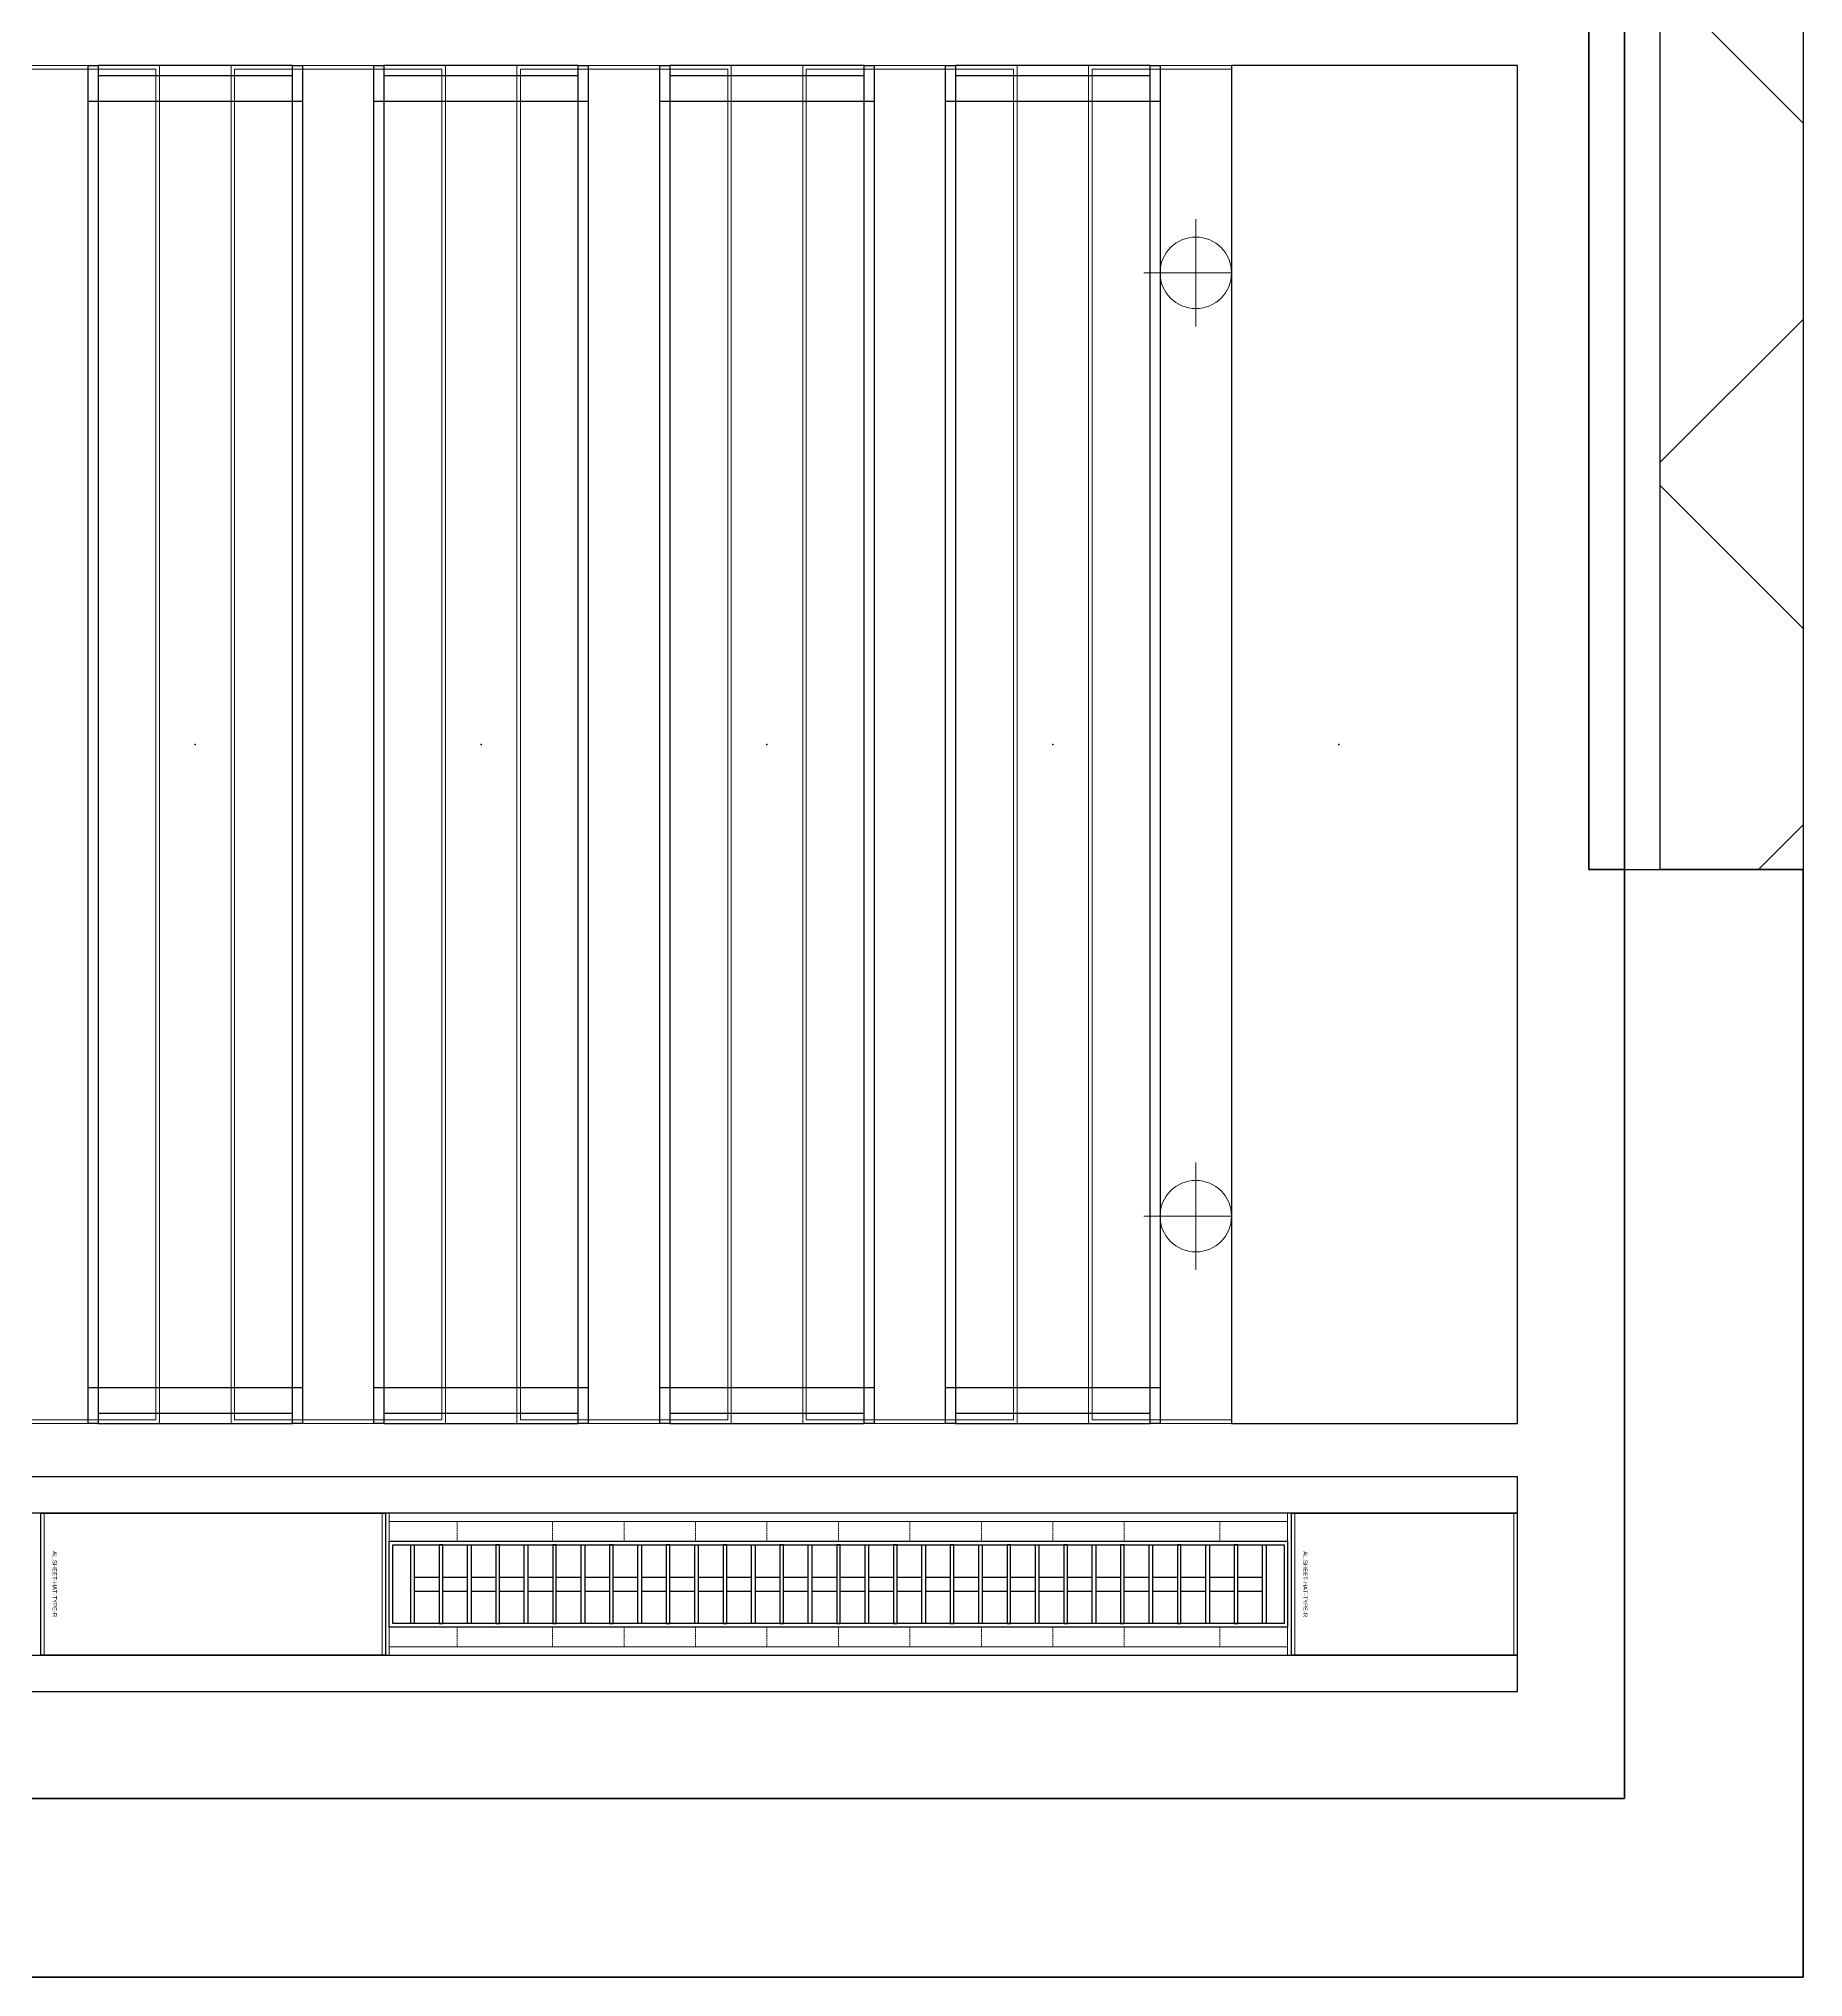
# Model space of a CAD drawing. Header units: millimetres. Extents: x 813027 to 1148939, y -931049 to -10.
# Drawn here: x 1025521 to 1027990, y -114885 to -112173 of the extents above; entities that cross this region are included whole.
import ezdxf
from ezdxf.enums import TextEntityAlignment as Align

# ---------------------------------------------------------------- set-up
doc = ezdxf.new("R2010")
doc.units = ezdxf.units.MM
doc.linetypes.add('DPA_Hidden 50', pattern=[3, 2, -1])
for name, color, linetype in [('000 - WIPEOUT', 250, 'Continuous'), ('001 - ASCESSORIES', 1, 'Continuous'), ('A04_TUBE SERIES', 2, 'Continuous'), ('A11_ALU.SOLID SHEET', 7, 'Continuous')]:
    doc.layers.add(name, color=color, linetype=linetype)
for name, color, linetype, lineweight in [('A-DETL-GENF', 2, 'Continuous', 9), ('A-GLAZ-CURT', 2, 'Continuous', 9), ('A-WALL-PATT', 1, 'Continuous', 25), ('E-LITE-EQPM', 2, 'Continuous', 9), ('I-WALL-E', 2, 'Continuous', 25), ('WALL-A', 3, 'Continuous', 25), ('WALL-E', 2, 'Continuous', 25)]:
    doc.layers.add(name, color=color, linetype=linetype, lineweight=lineweight)

# ---------------------------------------------------------------- blocks, each defined once
blk = doc.blocks.new('LGF_DL_SAA_LowPower_DL1a - LGF_DL_SAA_LowPower_DL1a-10661083-4160 - LOWER PLATFORM LEVEL - REFLECTED CEILING GENERAL PLAN')
at = {"layer": 'A-DETL-GENF'}
for p, q in [((0, 75), (0, -75)), ((72.5, 0), (-72.5, 0))]:
    blk.add_line(p, q, dxfattribs=at)
blk.add_circle((0, 0), 50, dxfattribs=at)
blk = doc.blocks.new('DPA_CP_Metal Ceiling Panel - Vertical Panel with Gap-13988918-4160 - LOWER PLATFORM LEVEL - REFLECTED CEILING GENERAL PLAN')
at = {"layer": 'A-GLAZ-CURT'}
for p, q in [((994596.3, -114111.8), (994596.3, -112211.8)), ((994596.3, -112211.8), (994896.3, -112211.8)), ((994596.3, -114111.8), (994596.3, -112211.8)), ((994596.3, -112211.8), (994896.3, -112211.8)), ((994896.3, -112211.8), (994596.3, -112211.8)), ((994596.3, -112211.8), (994596.3, -114111.8)), ((994896.3, -112211.8), (994596.3, -112211.8)), ((994596.3, -112211.8), (994596.3, -114111.8)), ((994596.3, -114111.8), (994596.3, -112211.8)), ((994596.3, -112211.8), (994896.3, -112211.8)), ((994896.3, -114111.8), (994896.3, -112211.8)), ((994896.3, -112211.8), (994896.3, -114111.8)), ((994896.3, -114111.8), (994896.3, -112211.8)), ((994896.3, -114111.8), (994896.3, -112211.8)), ((994896.3, -112211.8), (994896.3, -114111.8)), ((994601.3, -114106.8), (994601.3, -112216.8)), ((994601.3, -112216.8), (994891.3, -112216.8)), ((994891.3, -112216.8), (994891.3, -114106.8)), ((994596.3, -114111.8), (994896.3, -114111.8)), ((994896.3, -114111.8), (994596.3, -114111.8)), ((994596.3, -114111.8), (994896.3, -114111.8)), ((994596.3, -114111.8), (994896.3, -114111.8)), ((994896.3, -114111.8), (994596.3, -114111.8)), ((994601.3, -114106.8), (994891.3, -114106.8))]:
    blk.add_line(p, q, dxfattribs=at)
blk = doc.blocks.new('DPA_CP_Metal Ceiling Panel - Vertical Panel with Gap-23421235-4160 - LOWER PLATFORM LEVEL - REFLECTED CEILING GENERAL PLAN')
at = {"layer": 'A-GLAZ-CURT'}
for p, q in [((1027396.3, -114111.8), (1027396.3, -112211.8)), ((1027396.3, -112211.8), (1027596.3, -112211.8)), ((1027396.3, -114111.8), (1027396.3, -112211.8)), ((1027396.3, -112211.8), (1027596.3, -112211.8)), ((1027596.3, -112211.8), (1027396.3, -112211.8)), ((1027396.3, -112211.8), (1027396.3, -114111.8)), ((1027596.3, -112211.8), (1027396.3, -112211.8)), ((1027396.3, -112211.8), (1027396.3, -114111.8)), ((1027396.3, -114111.8), (1027396.3, -112211.8)), ((1027396.3, -112211.8), (1027596.3, -112211.8)), ((1027596.3, -114111.8), (1027596.3, -112211.8)), ((1027596.3, -112211.8), (1027596.3, -114111.8)), ((1027596.3, -114111.8), (1027596.3, -112211.8)), ((1027596.3, -114111.8), (1027596.3, -112211.8)), ((1027596.3, -112211.8), (1027596.3, -114111.8)), ((1027401.3, -114106.8), (1027401.3, -112216.8)), ((1027401.3, -112216.8), (1027591.3, -112216.8)), ((1027591.3, -112216.8), (1027591.3, -114106.8)), ((1027396.3, -114111.8), (1027596.3, -114111.8)), ((1027596.3, -114111.8), (1027396.3, -114111.8)), ((1027396.3, -114111.8), (1027596.3, -114111.8)), ((1027396.3, -114111.8), (1027596.3, -114111.8)), ((1027596.3, -114111.8), (1027396.3, -114111.8)), ((1027401.3, -114106.8), (1027591.3, -114106.8))]:
    blk.add_line(p, q, dxfattribs=at)
blk = doc.blocks.new('DPA_CP_Metal Ceiling Panel - Horizontal with Gap-20306943-4160 - LOWER PLATFORM LEVEL - REFLECTED CEILING GENERAL PLAN')
at = {"layer": 'A-GLAZ-CURT'}
for p, q in [((910029.8, -114474.3), (910029.8, -114199.3)), ((910029.8, -114199.3), (910512.8, -114199.3)), ((910029.8, -114474.3), (910029.8, -114199.3)), ((910029.8, -114199.3), (910512.8, -114199.3)), ((910512.8, -114199.3), (910029.8, -114199.3)), ((910029.8, -114199.3), (910029.8, -114474.3)), ((910512.8, -114199.3), (910029.8, -114199.3)), ((910029.8, -114199.3), (910029.8, -114474.3)), ((910029.8, -114474.3), (910029.8, -114199.3)), ((910029.8, -114199.3), (910512.8, -114199.3)), ((910034.8, -114469.3), (910034.8, -114204.3)), ((910034.8, -114204.3), (910507.8, -114204.3)), ((910507.8, -114204.3), (910507.8, -114469.3)), ((910512.8, -114474.3), (910512.8, -114199.3)), ((910512.8, -114199.3), (910512.8, -114474.3)), ((910512.8, -114474.3), (910512.8, -114199.3)), ((910512.8, -114474.3), (910512.8, -114199.3)), ((910512.8, -114199.3), (910512.8, -114474.3)), ((910029.8, -114474.3), (910512.8, -114474.3)), ((910512.8, -114474.3), (910029.8, -114474.3)), ((910029.8, -114474.3), (910512.8, -114474.3)), ((910029.8, -114474.3), (910512.8, -114474.3)), ((910512.8, -114474.3), (910029.8, -114474.3)), ((910034.8, -114469.3), (910507.8, -114469.3))]:
    blk.add_line(p, q, dxfattribs=at)
blk = doc.blocks.new('DPA_CP_Metal Ceiling Luminaire1 - Linear Luminaire 2-14739897-4160 - LOWER PLATFORM LEVEL - REFLECTED CEILING GENERAL PLAN')
at = {"layer": 'A-GLAZ-CURT'}
for p, q in [((901767.8, -114474.3), (901767.8, -114199.3)), ((901767.8, -114199.3), (903024.8, -114199.3)), ((901767.8, -114199.3), (901767.8, -114474.3)), ((903024.8, -114199.3), (901767.8, -114199.3)), ((901767.8, -114199.3), (903024.8, -114199.3)), ((903024.8, -114199.3), (903024.8, -114474.3)), ((903024.8, -114474.3), (903024.8, -114199.3)), ((901767.8, -114249.3), (901767.8, -114474.3)), ((901767.8, -114249.3), (903024.8, -114249.3)), ((903024.8, -114249.3), (903024.8, -114474.3)), ((901767.8, -114424.3), (903024.8, -114424.3)), ((903024.8, -114474.3), (901767.8, -114474.3)), ((903024.8, -114474.3), (901767.8, -114474.3)), ((901767.8, -114474.3), (903024.8, -114474.3))]:
    blk.add_line(p, q, dxfattribs=at)
at = {"layer": 'A-GLAZ-CURT', "linetype": 'DPA_Hidden 50'}
for p, q in [((901862.8, -114249.3), (901862.8, -114424.3)), ((901996.3, -114249.3), (901996.3, -114424.3)), ((902096.3, -114249.3), (902096.3, -114424.3)), ((902196.3, -114249.3), (902196.3, -114424.3)), ((902296.3, -114249.3), (902296.3, -114424.3)), ((902396.3, -114249.3), (902396.3, -114424.3)), ((902496.3, -114249.3), (902496.3, -114424.3)), ((902596.3, -114249.3), (902596.3, -114424.3)), ((902696.3, -114249.3), (902696.3, -114424.3)), ((902796.3, -114249.3), (902796.3, -114424.3)), ((902929.8, -114249.3), (902929.8, -114424.3))]:
    blk.add_line(p, q, dxfattribs=at)
blk = doc.blocks.new('DPA_CP_Metal Ceiling Panel - Horizontal with Gap-20306935-4160 - LOWER PLATFORM LEVEL - REFLECTED CEILING GENERAL PLAN')
at = {"layer": 'A-GLAZ-CURT'}
for p, q in [((892696.3, -114474.3), (892696.3, -114199.3)), ((892696.3, -114199.3), (893012.8, -114199.3)), ((892696.3, -114474.3), (892696.3, -114199.3)), ((892696.3, -114199.3), (893012.8, -114199.3)), ((893012.8, -114199.3), (892696.3, -114199.3)), ((892696.3, -114199.3), (892696.3, -114474.3)), ((893012.8, -114199.3), (892696.3, -114199.3)), ((892696.3, -114199.3), (892696.3, -114474.3)), ((892696.3, -114474.3), (892696.3, -114199.3)), ((892696.3, -114199.3), (893012.8, -114199.3)), ((892701.3, -114469.3), (892701.3, -114204.3)), ((892701.3, -114204.3), (893007.8, -114204.3)), ((893007.8, -114204.3), (893007.8, -114469.3)), ((893012.8, -114474.3), (893012.8, -114199.3)), ((893012.8, -114199.3), (893012.8, -114474.3)), ((893012.8, -114474.3), (893012.8, -114199.3)), ((893012.8, -114474.3), (893012.8, -114199.3)), ((893012.8, -114199.3), (893012.8, -114474.3)), ((892696.3, -114474.3), (893012.8, -114474.3)), ((893012.8, -114474.3), (892696.3, -114474.3)), ((892696.3, -114474.3), (893012.8, -114474.3)), ((892696.3, -114474.3), (893012.8, -114474.3)), ((893012.8, -114474.3), (892696.3, -114474.3)), ((892701.3, -114469.3), (893007.8, -114469.3))]:
    blk.add_line(p, q, dxfattribs=at)
blk = doc.blocks.new('C-2-PP21-AR-4160-01-B_20250829-084021_EXCL')
at = {"layer": 'A-GLAZ-CURT'}
for name, p in [('DPA_CP_Metal Ceiling Panel - Vertical Panel with Gap-13988918-4160 - LOWER PLATFORM LEVEL - REFLECTED CEILING GENERAL PLAN', (-1016296.3, 105341.8)), ('DPA_CP_Metal Ceiling Panel - Vertical Panel with Gap-13988918-4160 - LOWER PLATFORM LEVEL - REFLECTED CEILING GENERAL PLAN', (-1015896.3, 105341.8)), ('DPA_CP_Metal Ceiling Panel - Vertical Panel with Gap-13988918-4160 - LOWER PLATFORM LEVEL - REFLECTED CEILING GENERAL PLAN', (-1015496.3, 105341.8)), ('DPA_CP_Metal Ceiling Panel - Vertical Panel with Gap-13988918-4160 - LOWER PLATFORM LEVEL - REFLECTED CEILING GENERAL PLAN', (-1015096.3, 105341.8)), ('DPA_CP_Metal Ceiling Panel - Vertical Panel with Gap-13988918-4160 - LOWER PLATFORM LEVEL - REFLECTED CEILING GENERAL PLAN', (-1014696.3, 105341.8)), ('DPA_CP_Metal Ceiling Panel - Vertical Panel with Gap-23421235-4160 - LOWER PLATFORM LEVEL - REFLECTED CEILING GENERAL PLAN', (-1047096.3, 105341.8)), ('DPA_CP_Metal Ceiling Panel - Horizontal with Gap-20306943-4160 - LOWER PLATFORM LEVEL - REFLECTED CEILING GENERAL PLAN', (-931596.3, 105341.8)), ('DPA_CP_Metal Ceiling Luminaire1 - Linear Luminaire 2-14739897-4160 - LOWER PLATFORM LEVEL - REFLECTED CEILING GENERAL PLAN', (-922846.3, 105341.8)), ('DPA_CP_Metal Ceiling Panel - Horizontal with Gap-20306935-4160 - LOWER PLATFORM LEVEL - REFLECTED CEILING GENERAL PLAN', (-912512.8, 105341.8))]:
    blk.add_blockref(name, p, dxfattribs=at)
blk = doc.blocks.new('*U495')
blk.add_attdef('EXTR.OVL-LENGTH_', (-25, -59.1), '', height=5)
blk.add_wipeout([(-25, 0), (25, 0), (25, 134900), (-25, 134900)]).dxf.layer = '000 - WIPEOUT'
at = {"layer": 'A04_TUBE SERIES', "color": 0}
blk.add_lwpolyline([(-25, 0), (25, 0), (25, 134900), (-25, 134900)], close=True, dxfattribs=at)
blk = doc.blocks.new('*U485')
at = {"color": 1}
blk.add_wipeout([(628.5, -60), (-628.5, -60), (-628.5, 60), (628.5, 60)], dxfattribs=at).dxf.layer = '000 - WIPEOUT'
at = {"layer": '001 - ASCESSORIES', "color": 0}
blk.add_lwpolyline([(628.5, -60), (-628.5, -60), (-628.5, 60), (628.5, 60)], close=True, dxfattribs=at)
at = {"layer": '001 - ASCESSORIES'}
for points in [[(623.5, -55), (-623.5, -55), (-623.5, 55), (623.5, 55)], [(-593.5, -55), (-598.5, -55), (-598.5, 55), (-593.5, 55)], [(-558.8, -55), (-553.8, -55), (-553.8, 55), (-558.8, 55)], [(-514, -55), (-519, -55), (-519, 55), (-514, 55)], [(-479.3, -55), (-474.3, -55), (-474.3, 55), (-479.3, 55)], [(-434.6, -55), (-439.6, -55), (-439.6, 55), (-434.6, 55)], [(-399.8, -55), (-394.8, -55), (-394.8, 55), (-399.8, 55)], [(-355.1, -55), (-360.1, -55), (-360.1, 55), (-355.1, 55)], [(-320.4, -55), (-315.4, -55), (-315.4, 55), (-320.4, 55)], [(-275.6, -55), (-280.6, -55), (-280.6, 55), (-275.6, 55)], [(-240.9, -55), (-235.9, -55), (-235.9, 55), (-240.9, 55)], [(-196.2, -55), (-201.2, -55), (-201.2, 55), (-196.2, 55)], [(-161.4, -55), (-156.4, -55), (-156.4, 55), (-161.4, 55)], [(-116.7, -55), (-121.7, -55), (-121.7, 55), (-116.7, 55)], [(-82, -55), (-77, -55), (-77, 55), (-82, 55)], [(-37.2, -55), (-42.2, -55), (-42.2, 55), (-37.2, 55)], [(-2.5, -55), (2.5, -55), (2.5, 55), (-2.5, 55)], [(42.2, -55), (37.2, -55), (37.2, 55), (42.2, 55)], [(77, -55), (82, -55), (82, 55), (77, 55)], [(121.7, -55), (116.7, -55), (116.7, 55), (121.7, 55)], [(156.4, -55), (161.4, -55), (161.4, 55), (156.4, 55)], [(201.2, -55), (196.2, -55), (196.2, 55), (201.2, 55)], [(235.9, -55), (240.9, -55), (240.9, 55), (235.9, 55)], [(280.6, -55), (275.6, -55), (275.6, 55), (280.6, 55)], [(315.4, -55), (320.4, -55), (320.4, 55), (315.4, 55)], [(360.1, -55), (355.1, -55), (355.1, 55), (360.1, 55)], [(394.8, -55), (399.8, -55), (399.8, 55), (394.8, 55)], [(439.6, -55), (434.6, -55), (434.6, 55), (439.6, 55)], [(474.3, -55), (479.3, -55), (479.3, 55), (474.3, 55)], [(519, -55), (514, -55), (514, 55), (519, 55)], [(553.8, -55), (558.8, -55), (558.8, 55), (553.8, 55)], [(598.5, -55), (593.5, -55), (593.5, 55), (598.5, 55)]]:
    blk.add_lwpolyline(points, close=True, dxfattribs=at)
for points in [[(-593.5, 10), (-558.8, 10)], [(-553.8, 10), (-519, 10)], [(-514, 10), (-479.3, 10)], [(-474.3, 10), (-439.6, 10)], [(-434.6, 10), (-399.8, 10)], [(-394.8, 10), (-360.1, 10)], [(-355.1, 10), (-320.4, 10)], [(-315.4, 10), (-280.6, 10)], [(-275.6, 10), (-240.9, 10)], [(-235.9, 10), (-201.2, 10)], [(-196.2, 10), (-161.4, 10)], [(-156.4, 10), (-121.7, 10)], [(-116.7, 10), (-82, 10)], [(-77, 10), (-42.2, 10)], [(-37.2, 10), (-2.5, 10)], [(2.5, 10), (37.2, 10)], [(42.2, 10), (77, 10)], [(82, 10), (116.7, 10)], [(121.7, 10), (156.4, 10)], [(161.4, 10), (196.2, 10)], [(201.2, 10), (235.9, 10)], [(240.9, 10), (275.6, 10)], [(280.6, 10), (315.4, 10)], [(320.4, 10), (355.1, 10)], [(360.1, 10), (394.8, 10)], [(399.8, 10), (434.6, 10)], [(439.6, 10), (474.3, 10)], [(479.3, 10), (514, 10)], [(519, 10), (553.8, 10)], [(558.8, 10), (593.5, 10)], [(-593.5, -10), (-558.8, -10)], [(-553.8, -10), (-519, -10)], [(-514, -10), (-479.3, -10)], [(-474.3, -10), (-439.6, -10)], [(-434.6, -10), (-399.8, -10)], [(-394.8, -10), (-360.1, -10)], [(-355.1, -10), (-320.4, -10)], [(-315.4, -10), (-280.6, -10)], [(-275.6, -10), (-240.9, -10)], [(-235.9, -10), (-201.2, -10)], [(-196.2, -10), (-161.4, -10)], [(-156.4, -10), (-121.7, -10)], [(-116.7, -10), (-82, -10)], [(-77, -10), (-42.2, -10)], [(-37.2, -10), (-2.5, -10)], [(2.5, -10), (37.2, -10)], [(42.2, -10), (77, -10)], [(82, -10), (116.7, -10)], [(121.7, -10), (156.4, -10)], [(161.4, -10), (196.2, -10)], [(201.2, -10), (235.9, -10)], [(240.9, -10), (275.6, -10)], [(280.6, -10), (315.4, -10)], [(320.4, -10), (355.1, -10)], [(360.1, -10), (394.8, -10)], [(399.8, -10), (434.6, -10)], [(439.6, -10), (474.3, -10)], [(479.3, -10), (514, -10)], [(519, -10), (553.8, -10)], [(558.8, -10), (593.5, -10)]]:
    blk.add_lwpolyline(points, dxfattribs=at)
blk = doc.blocks.new('*U493')
at = {"layer": 'A11_ALU.SOLID SHEET', "color": 0}
blk.add_lwpolyline([(483, -98.8), (483, 98.8), (0, 98.8), (0, -98.8)], close=True, dxfattribs=at)
at = {"layer": 'Defpoints', "color": 250}
blk.add_point((0, 0), dxfattribs=at)
blk.add_text('AL.SHEET-HAT-TYPE-R', height=6, rotation=270, dxfattribs=at).set_placement((15, 0), align=Align.BOTTOM_CENTER)
blk = doc.blocks.new('*U491')
at = {"layer": 'A11_ALU.SOLID SHEET', "color": 0}
blk.add_lwpolyline([(316.5, -98.8), (316.5, 98.8), (0, 98.8), (0, -98.8)], close=True, dxfattribs=at)
at = {"layer": 'Defpoints', "color": 250}
blk.add_point((0, 0), dxfattribs=at)
blk.add_text('AL.SHEET-HAT-TYPE-R', height=6, rotation=270, dxfattribs=at).set_placement((15, 0), align=Align.BOTTOM_CENTER)
blk = doc.blocks.new('*U515')
for p, q in [((-900.3, -65750), (-900.3, -65450)), ((900, -65450), (900, -65750)), ((-900.3, -66150), (-900.3, -65850)), ((900, -65850), (900, -66150)), ((-900.3, -66550), (-900.3, -66250)), ((900, -66250), (900, -66550)), ((-900.3, -66950), (-900.3, -66650)), ((900, -66650), (900, -66950))]:
    blk.add_line(p, q)
for p in [(0, -65600), (0, -66000), (0, -66400), (0, -66800)]:
    blk.add_point(p)
at = {"layer": 'A11_ALU.SOLID SHEET', "color": 0}
for points in [[(-950, -65450), (950, -65450), (950, -65464), (-950, -65464)], [(-950, -65736), (-936, -65736), (-936, -65464), (-950, -65464)], [(950, -65464), (936, -65464), (936, -65736), (950, -65736)], [(-950, -65736), (950, -65736), (950, -65750), (-950, -65750)], [(-950, -65850), (950, -65850), (950, -65864), (-950, -65864)], [(-950, -66136), (-936, -66136), (-936, -65864), (-950, -65864)], [(950, -65864), (936, -65864), (936, -66136), (950, -66136)], [(-950, -66136), (950, -66136), (950, -66150), (-950, -66150)], [(-950, -66250), (950, -66250), (950, -66264), (-950, -66264)], [(-950, -66536), (-936, -66536), (-936, -66264), (-950, -66264)], [(950, -66264), (936, -66264), (936, -66536), (950, -66536)], [(-950, -66536), (950, -66536), (950, -66550), (-950, -66550)], [(-950, -66650), (950, -66650), (950, -66664), (-950, -66664)], [(-950, -66936), (-936, -66936), (-936, -66664), (-950, -66664)], [(950, -66664), (936, -66664), (936, -66936), (950, -66936)], [(-950, -66936), (950, -66936), (950, -66950), (-950, -66950)]]:
    blk.add_lwpolyline(points, close=True, dxfattribs=at)
blk = doc.blocks.new('*U552')
blk.add_point((0, 0))
blk.add_wipeout([(950, 250), (950, 650), (-950, 650), (-950, 250)]).dxf.layer = '000 - WIPEOUT'
blk.add_point((0, 400))
at = {"layer": 'A11_ALU.SOLID SHEET', "color": 0}
blk.add_lwpolyline([(950, 250), (950, 650), (-950, 650), (-950, 250)], close=True, dxfattribs=at)
blk = doc.blocks.new('C-2-PP21-AR-4160-01-B_20250829-084416_NEWCL')
blk.add_lwpolyline([(-117350, -5345), (-113350, -5345), (-113350, -5347), (-96550, -5347), (-96550, -2450), (-92235, -2450), (-92235, -6455), (-84190, -6455), (-84190, -5820), (-81330, -5820), (-81330, -5345), (-56900, -5345), (-56900, -6455), (-41740, -6455), (-41740, -2500), (-29350, -2500), (-29350, -5482), (-19750, -5482), (-19750, -5480), (-19400, -5480), (-19400, -7995), (-19350, -7995), (-19350, -9295), (-154550, -9295)])
at = {"rotation": 90}
blk.add_blockref('*U515', (-86950, -7820), dxfattribs=at)
blk.add_blockref('*U491', (-19816.5, -8995))
blk.add_blockref('*U485', (-20450, -8995))
at = {"layer": 'A11_ALU.SOLID SHEET', "color": 2, "rotation": 270}
blk.add_blockref('*U552', (-20150, -7820), dxfattribs=at)
blk.add_blockref('*U493', (-21566.5, -8995))
at = {"rotation": 270}
for p in [(-154400, -8870), (-154400, -9120)]:
    blk.add_blockref('*U495', p, dxfattribs=at)

msp = doc.modelspace()

# ---------------------------------------------------------------- hatches: boundary and pattern name
at = {"layer": 'A-WALL-PATT', "lineweight": 9}
h = msp.add_hatch(dxfattribs=at)
h.set_pattern_fill('FP_2', color=256, style=0, pattern_type=2)
h.set_pattern_definition([(45, (-6.33, 1.8), (-353.5534, 353.5534), []), (135, (-6.33, 1.8), (-353.5534, -353.5534), [])])
h.paths.add_polyline_path([(1027990, -113335), (1027990, -110720), (1027790, -110720), (1027790, -113335)])

# ---------------------------------------------------------------- linework, layer by layer
at = {"layer": 'I-WALL-E'}
for p, q in [((1027690, -110820), (1027690, -113335)), ((1027690, -113335), (1027690, -110820)), ((1027740, -110820), (1027740, -113335)), ((1027740, -113335), (1027740, -110820)), ((1027740, -113335), (1027690, -113335)), ((1027740, -113335), (1027690, -113335))]:
    msp.add_line(p, q, dxfattribs=at)
at = {"layer": 'WALL-A'}
for p, q in [((1027790, -113335), (1027790, -110720)), ((1027990, -111860), (1027990, -113335)), ((1027990, -113335), (1027790, -113335))]:
    msp.add_line(p, q, dxfattribs=at)
at = {"layer": 'WALL-E'}
for p, q in [((1027740, -114635), (1027740, -113335)), ((1027740, -113335), (1027740, -114635)), ((1027740, -113335), (1027990, -113335)), ((1027740, -113335), (1027990, -113335)), ((1027990, -114635), (1027990, -113335)), ((1027990, -113335), (1027990, -114635)), ((1027740, -114635), (892540, -114635)), ((892540, -114635), (1027740, -114635)), ((1027990, -114635), (1027990, -114885)), ((1027990, -114885), (1027990, -114635)), ((1027990, -114885), (892290, -114885)), ((892290, -114885), (1027990, -114885))]:
    msp.add_line(p, q, dxfattribs=at)

# ---------------------------------------------------------------- block references
msp.add_blockref('C-2-PP21-AR-4160-01-B_20250829-084021_EXCL', (1047090, -105340))
at = {"layer": 'E-LITE-EQPM', "rotation": 180}
for p in [(1027140, -112500), (1027140, -113820)]:
    msp.add_blockref('LGF_DL_SAA_LowPower_DL1a - LGF_DL_SAA_LowPower_DL1a-10661083-4160 - LOWER PLATFORM LEVEL - REFLECTED CEILING GENERAL PLAN', p, dxfattribs=at)

# ---------------------------------------------------------------- next in the draw order: block references
msp.add_blockref('C-2-PP21-AR-4160-01-B_20250829-084416_NEWCL', (1047090, -105340))

doc.saveas('drawing.dxf')
